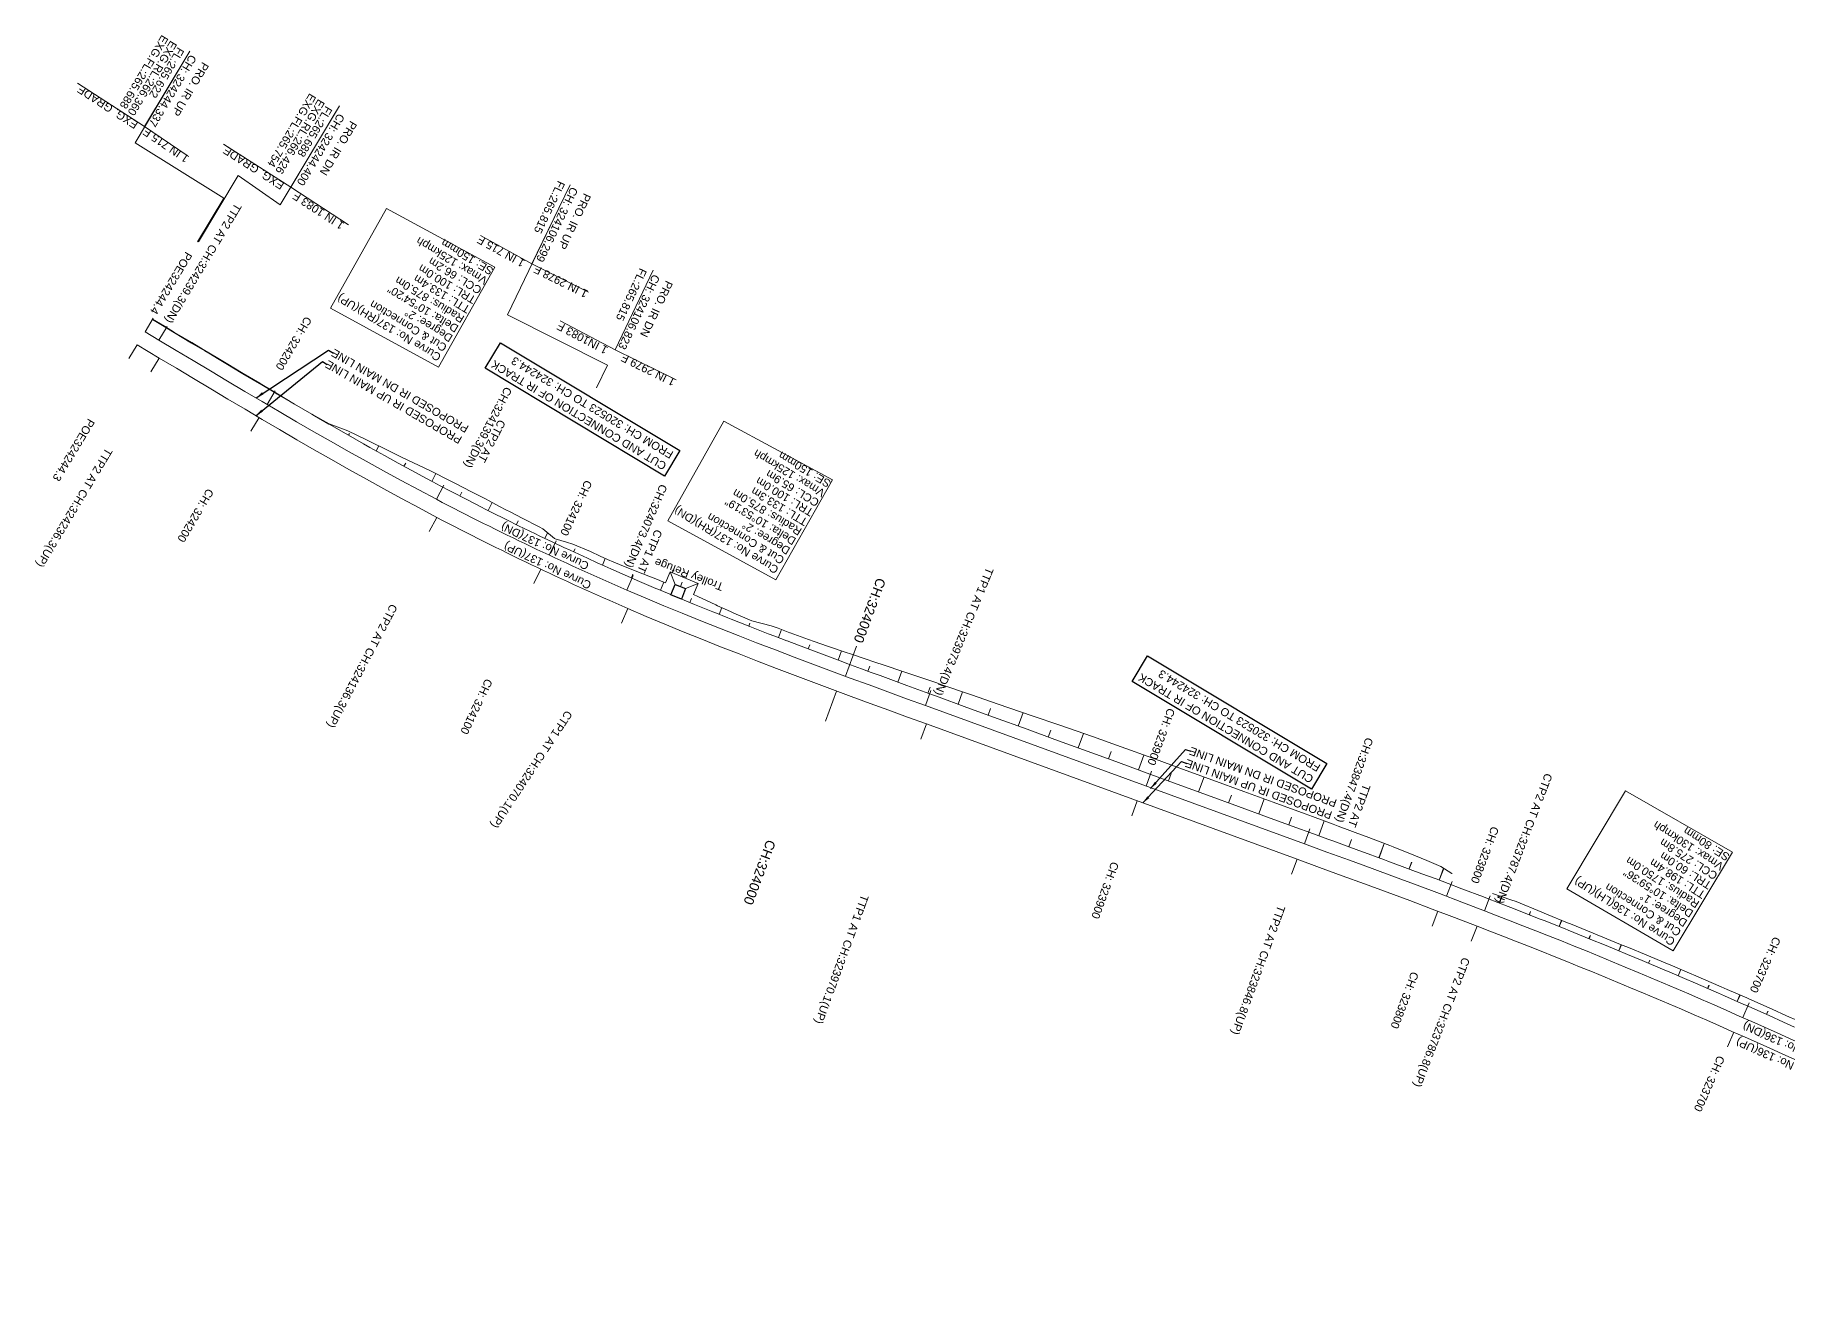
# Model space of a CAD drawing. Header units: metres. Extents: x 615788 to 628025, y 3391429 to 3398897.
# Drawn here: x 624758 to 625305, y 3393104 to 3393501 of the extents above; entities that cross this region are included whole.
import ezdxf
from ezdxf.enums import TextEntityAlignment as Align

# ---------------------------------------------------------------- set-up
doc = ezdxf.new("R2010")
doc.units = ezdxf.units.M
doc.header["$MEASUREMENT"] = 0
for name, color, linetype in [('Cut & Conn', 190, 'Continuous'), ('Cut & Conn curves dn', 190, 'Continuous'), ('Cut & Conn curves up', 190, 'Continuous'), ('cut conn grades dn', 190, 'Continuous'), ('cut conn grades up', 190, 'Continuous'), ('IR PROPOSALS', 190, 'Continuous'), ('Trolley Refuse', 10, 'Continuous')]:
    doc.layers.add(name, color=color, linetype=linetype)
for name, color, linetype, lineweight in [('PROPOSED DFCC TOE LINE', 239, 'Continuous', 0), ('PROPOSED DFCC TOE SLOPES', 239, 'Continuous', 0), ('PROPOSED FORMATION LINE - PLAN', 187, 'Continuous', 0)]:
    doc.layers.add(name, color=color, linetype=linetype, lineweight=lineweight)
doc.styles.get("Standard").update_dxf_attribs({"font": 'arial.ttf'})
doc.styles.add('Style-Arial', font='arial.ttf')
doc.dimstyles.new('ISO-25', dxfattribs={"dimtxt": 2.5, "dimasz": 2.5, "dimexe": 1.25, "dimexo": 0.625, "dimtad": 1, "dimtxsty": 'Standard', "dimcen": 2.5, "dimadec": 0, "dimazin": 0, "dimtfac": 1, "dimtmove": 0, "dimatfit": 3, "dimfxl": 1, "dimarcsym": 0})

msp = doc.modelspace()

# ---------------------------------------------------------------- linework, layer by layer
at = {"layer": 'Cut & Conn', "linetype": 'Continuous', "lineweight": 0, "flags": 128}
for points in [[(624792.1542, 3393408.7049), (624794.725, 3393412.9933)], [(624796.486, 3393406.1081), (624799.0568, 3393410.3966)], [(624789.6973, 3393404.6288), (624787.1253, 3393400.3411)], [(624796.5862, 3393400.4964), (624794.0141, 3393396.2087)], [(624832.8285, 3393390.2873), (624830.2959, 3393385.9762)], [(624825.2253, 3393377.5931), (624827.7648, 3393381.9002)], [(624883.2107, 3393356.3497), (624885.5315, 3393360.7784)], [(624883.2963, 3393350.7125), (624880.9742, 3393346.2845)], [(624920.5832, 3393343.4034), (624918.4638, 3393338.8748)], [(624913.6512, 3393330.0037), (624915.7876, 3393334.5243)], [(624942.7116, 3393327.973), (624944.6924, 3393332.5639)], [(624943.0243, 3393322.2169), (624941.0435, 3393317.6259)], [(625014.4668, 3393310.4287), (625010.9999, 3393301.0489)], [(625004.7381, 3393287.0635), (625008.2151, 3393296.4395)], [(625035.9625, 3393291.899), (625037.677, 3393296.5959)], [(625036.2752, 3393286.1428), (625034.5608, 3393281.4459)], [(625106.6397, 3393271.4237), (625104.9253, 3393266.7268)], [(625100.4208, 3393257.4063), (625102.1352, 3393262.1031)], [(625154.3665, 3393248.6802), (625156.0809, 3393253.3771)], [(625152.0701, 3393243.8763), (625150.3557, 3393239.1795)], [(625200.5692, 3393236.9583), (625198.8047, 3393232.28)], [(625210.6099, 3393227.7856), (625212.4046, 3393232.4524)], [(625194.2532, 3393222.9829), (625196.0166, 3393227.6616)], [(625208.3135, 3393222.9817), (625206.5188, 3393218.3149)], [(625293.3647, 3393198.9748), (625291.3393, 3393194.4034)], [(625286.5384, 3393185.2403), (625288.5624, 3393189.8124)]]:
    msp.add_lwpolyline(points, dxfattribs=at)
for points in [[(625459.1427, 3393108.9786, 0.03941397), (625210.6099, 3393227.7856), (625203.6042, 3393230.4632), (625196.5885, 3393233.1146), (625189.5643, 3393235.7434), (625182.5331, 3393238.3534), (625175.4963, 3393240.9483), (625168.4553, 3393243.5319), (625161.4116, 3393246.1079), (625154.3665, 3393248.6802), (625035.9625, 3393291.899), (625030.0916, 3393294.0424), (625024.2216, 3393296.1885), (625018.3535, 3393298.3399), (625012.4884, 3393300.4992), (625006.6271, 3393302.6689), (625000.7707, 3393304.8519), (624994.9202, 3393307.0506), (624989.0767, 3393309.2676), (624983.2411, 3393311.5056), (624977.4147, 3393313.7672), (624971.5984, 3393316.0549), (624965.7935, 3393318.3712), (624960.0011, 3393320.7186), (624954.2225, 3393323.0998), (624948.4589, 3393325.5171), (624942.7116, 3393327.973, -0.01884128), (624883.2107, 3393356.3497), (624877.6849, 3393359.27), (624872.1789, 3393362.2273), (624866.6915, 3393365.2191), (624861.2216, 3393368.2427), (624855.768, 3393371.2957), (624850.3295, 3393374.3756), (624844.9049, 3393377.4798), (624839.4929, 3393380.6059), (624834.0921, 3393383.7514), (624828.7013, 3393386.9138), (624823.3189, 3393390.0907), (624817.9438, 3393393.2797), (624812.5743, 3393396.4784), (624807.2092, 3393399.6843), (624801.8469, 3393402.895), (624796.486, 3393406.1081), (624792.1542, 3393408.7049)], [(625456.8463, 3393104.1747, 0.03941397), (625208.3135, 3393222.9817), (625201.3078, 3393225.6594), (625194.2921, 3393228.3108), (625187.2679, 3393230.9396), (625180.2367, 3393233.5496), (625173.1999, 3393236.1445), (625166.159, 3393238.728), (625159.1152, 3393241.3041), (625152.0701, 3393243.8763), (625036.2752, 3393286.1428), (625030.4042, 3393288.2863), (625024.5342, 3393290.4324), (625018.6662, 3393292.5837), (625012.801, 3393294.743), (625006.9398, 3393296.9128), (625001.0834, 3393299.0957), (624995.2329, 3393301.2944), (624989.3893, 3393303.5115), (624983.5538, 3393305.7495), (624977.7273, 3393308.011), (624971.9111, 3393310.2987), (624966.1061, 3393312.615), (624960.3138, 3393314.9625), (624954.5351, 3393317.3436), (624948.7716, 3393319.7609), (624943.0243, 3393322.2169, -0.01891456), (624883.2963, 3393350.7125), (624877.7714, 3393353.6345), (624872.2662, 3393356.5935), (624866.7796, 3393359.5868), (624861.3106, 3393362.612), (624855.8579, 3393365.6666), (624850.4204, 3393368.7481), (624844.9967, 3393371.8539), (624839.5856, 3393374.9816), (624834.1857, 3393378.1286), (624828.7958, 3393381.2926), (624823.4144, 3393384.4712), (624818.0401, 3393387.6617), (624812.6716, 3393390.862), (624807.3074, 3393394.0694), (624801.9461, 3393397.2817), (624796.5862, 3393400.4964), (624789.6973, 3393404.6288)]]:
    msp.add_lwpolyline(points, format="xyb", dxfattribs=at)
at = {"layer": 'Cut & Conn curves up', "lineweight": 0}
for points in [[(624901.4859, 3393428.8851), (624883.8402, 3393397.6168), (624850.0906, 3393416.0361), (624867.5494, 3393447.1784)], [(625006.9184, 3393362.4662), (624989.2727, 3393331.1979), (624955.5231, 3393349.6173), (624972.9819, 3393380.7596)], [(625288.0792, 3393246.0792), (625269.6081, 3393215.2913), (625236.3604, 3393234.6017), (625254.6412, 3393265.2687)]]:
    msp.add_lwpolyline(points, close=True, dxfattribs=at)
at = {"layer": 'cut conn grades dn', "linetype": 'Continuous', "lineweight": 0}
for p, q in [((624851.8109, 3393477.4305), (624837.6715, 3393453.8439)), ((624950.9198, 3393427.9123), (624939.0695, 3393403.0965))]:
    msp.add_line(p, q, dxfattribs=at)
at = {"layer": 'cut conn grades dn', "linetype": 'Continuous', "lineweight": 0, "flags": 128}
for points in [[(624789.0198, 3393467.7953), (624806.1742, 3393496.3923)], [(624808.8859, 3393436.8494), (624821.2621, 3393457.4946), (624834.402, 3393448.3898), (624852.9455, 3393479.3231)], [(624808.577, 3393436.7812), (624816.7997, 3393450.4887), (624789.0198, 3393467.7953)], [(624855.6862, 3393442.0959), (624837.6715, 3393453.8439)], [(624958.1239, 3393393.6733), (624939.0695, 3393403.0965), (624921.8907, 3393412.1135)]]:
    msp.add_lwpolyline(points, dxfattribs=at)
at = {"layer": 'cut conn grades up', "linetype": 'Continuous', "lineweight": 0}
for p, q in [((624806.1742, 3393496.3923), (624792.0279, 3393472.8098)), ((624924.9703, 3393454.6708), (624913.0413, 3393429.8928))]:
    msp.add_line(p, q, dxfattribs=at)
at = {"layer": 'cut conn grades up', "color": 7, "linetype": 'Continuous', "lineweight": 0, "flags": 128}
for points in [[(624792.0279, 3393472.8098), (624771.0745, 3393486.4464)], [(624837.6809, 3393453.8594), (624816.649, 3393467.3747)]]:
    msp.add_lwpolyline(points, dxfattribs=at)
at = {"layer": 'cut conn grades up', "linetype": 'Continuous', "lineweight": 0, "flags": 128}
for points in [[(624805.2796, 3393463.7896), (624792.0279, 3393472.8098)], [(624905.379, 3393413.9774), (624922.791, 3393450.144)], [(624930.713, 3393421.0833), (624913.0413, 3393429.8928), (624896.9504, 3393438.8093)], [(624933.1827, 3393391.1671), (624936.6047, 3393398.2742), (624905.379, 3393413.9774)]]:
    msp.add_lwpolyline(points, dxfattribs=at)
at = {"layer": 'IR PROPOSALS'}
for points in [[(624959.2482, 3393371.5942), (624954.4586, 3393363.6228), (624898.4182, 3393397.2953), (624903.2079, 3393405.2667)], [(625161.416, 3393273.7534), (625156.6263, 3393265.782), (625100.5859, 3393299.4545), (625105.3756, 3393307.4259)]]:
    msp.add_lwpolyline(points, close=True, dxfattribs=at)
at = {"layer": 'PROPOSED DFCC TOE LINE', "lineweight": 0}
for points in [[(624794.5126, 3393412.656), (624798.2302, 3393410.4231), (624801.4028, 3393408.5259), (624806.7622, 3393405.3144), (624810.8863, 3393402.8383), (624812.1154, 3393402.1009), (624815.3726, 3393400.1485), (624817.4676, 3393398.8938), (624822.8203, 3393395.6958), (624828.017, 3393392.603), (624828.175, 3393392.5092), (624832.4933, 3393389.9198), (624833.5156, 3393389.3067), (624838.8577, 3393386.1147), (624844.2385, 3393382.9968), (624845.175, 3393382.4753), (624849.6739, 3393379.9822), (624849.7203, 3393379.9566), (624855.5587, 3393377.7665), (624861.1349, 3393375.0306), (624863.2352, 3393373.9889), (624866.6957, 3393372.2839), (624867.8564, 3393371.7152), (624872.2653, 3393369.5704), (624877.8445, 3393366.8927), (624881.1145, 3393365.3433), (624883.4253, 3393364.237), (624885.6566, 3393363.0658), (624888.8916, 3393361.3824), (624894.1715, 3393358.6727), (624898.7755, 3393356.3482), (624899.4617, 3393355.9836), (624903.1531, 3393353.9544), (624904.6873, 3393353.1646), (624906.4009, 3393352.2869), (624909.9765, 3393350.4695), (624915.273, 3393347.7867), (624916.3965, 3393347.1512), (624920.0754, 3393344.055), (624920.2645, 3393343.9973), (624923.801, 3393342.9276), (624925.8271, 3393342.3241), (624931.2921, 3393339.9927), (624934.3685, 3393338.5399), (624936.6885, 3393337.5134), (624938.6271, 3393336.662), (624942.1691, 3393335.2235), (624947.6905, 3393333.0319), (624952.789, 3393331.0463), (624953.4417, 3393330.7946), (624954.8048, 3393330.2774), (624956.1834, 3393333.6367), (624964.9165, 3393330.0527), (624963.4998, 3393326.6007), (624964.8165, 3393325.983), (624970.4358, 3393323.3837), (624971.0262, 3393323.1131), (624975.0467, 3393321.2823), (624976.0769, 3393320.8164), (624981.7855, 3393318.3995), (624987.8055, 3393316.7717), (624989.9126, 3393316.0731), (624993.6345, 3393314.6429), (624993.7375, 3393314.6054), (624999.4729, 3393312.5256), (625001.1948, 3393311.9055), (625005.3365, 3393310.4619), (625011.2295, 3393308.4636), (625012.5134, 3393308.0303), (625017.1317, 3393306.4766), (625020.2145, 3393305.4448), (625023.0438, 3393304.5019), (625028.956, 3393302.5127), (625031.4263, 3393301.6802), (625034.8728, 3393300.5201), (625039.5107, 3393298.9604), (625040.796, 3393298.5282), (625050.3613, 3393295.2477), (625058.7308, 3393292.3661), (625069.2749, 3393288.7354), (625078.0032, 3393285.7294), (625088.1746, 3393282.1848), (625097.1216, 3393278.9829), (625106.9974, 3393275.4237), (625116.2771, 3393272.055), (625125.7975, 3393268.6003), (625135.472, 3393265.0896), (625144.5794, 3393261.7271), (625154.5938, 3393258.0579), (625156.9392, 3393257.216), (625163.3508, 3393254.8161), (625164.9609, 3393254.1801), (625173.0052, 3393251.1774), (625173.6178, 3393250.9488), (625181.0427, 3393248.1286), (625182.0956, 3393247.7112), (625189.0415, 3393244.9481), (625192.6454, 3393243.5068), (625196.9885, 3393241.6054), (625200.4413, 3393239.4012), (625200.4916, 3393239.3722)], [(625213.1635, 3393233.2042), (625218.8337, 3393231.1498), (625220.5715, 3393230.6895), (625228.5588, 3393227.299), (625230.0243, 3393226.7062), (625236.5928, 3393224.0305), (625237.5176, 3393223.658), (625244.631, 3393220.7731), (625248.9024, 3393219.0237), (625252.6567, 3393217.4854), (625256.1531, 3393216.0482), (625260.674, 3393214.1767), (625267.7769, 3393211.2022), (625268.6733, 3393210.8245), (625274.7166, 3393208.2634), (625276.6572, 3393207.4355), (625284.6196, 3393203.9962), (625286.4497, 3393203.1986), (625292.5637, 3393200.5148), (625293.1798, 3393200.2428), (625300.4904, 3393196.9937), (625305.0022, 3393194.9675), (625308.3985, 3393193.4311)]]:
    msp.add_lwpolyline(points, dxfattribs=at)
at = {"layer": 'PROPOSED DFCC TOE SLOPES', "flags": 128}
for points in [[(624794.4428, 3393412.5396), (624794.5126, 3393412.656)], [(624795.621, 3393411.8328), (624795.6905, 3393411.9486)], [(624804.2307, 3393406.7499), (624804.2666, 3393406.8098)], [(624812.7645, 3393401.5545), (624812.8338, 3393401.6703)], [(624821.3657, 3393396.4919), (624821.3977, 3393396.5457)], [(624829.9079, 3393391.3492), (624829.9606, 3393391.4385)], [(624838.4986, 3393386.3115), (624838.5063, 3393386.3247)], [(624838.844, 3393386.0911), (624838.8577, 3393386.1147)], [(624847.0911, 3393381.2973), (624847.1419, 3393381.3853)], [(624855.7125, 3393376.3523), (624856.0102, 3393376.8756)], [(624864.3587, 3393371.4765), (624865.2163, 3393373.0128)], [(624873.0404, 3393366.6796), (624873.5858, 3393367.6773)], [(624881.7531, 3393361.9665), (624883.0582, 3393364.4127)], [(624890.5124, 3393357.3577), (624891.1671, 3393358.6182)], [(624899.3197, 3393352.8424), (624900.5929, 3393355.3618)], [(624908.1746, 3393348.4321), (624908.7546, 3393349.6139)], [(624917.0818, 3393344.1248), (624917.9151, 3393345.8731)], [(624926.0393, 3393339.9173), (624926.487, 3393340.8845)], [(624935.0396, 3393335.8115), (624935.9502, 3393337.8401)], [(624944.0916, 3393331.8139), (624944.5828, 3393332.9422)], [(624953.189, 3393327.9105), (624954.274, 3393330.4788)], [(624957.8034, 3393329.7616), (624956.1834, 3393333.6367)], [(624959.4223, 3393329.0971), (624959.9861, 3393330.4709)], [(624961.0413, 3393328.4327), (624964.9165, 3393330.0527)], [(624962.3359, 3393324.1067), (624962.8591, 3393325.3812)], [(624971.5289, 3393320.3815), (624972.3763, 3393322.4983)], [(624980.7605, 3393316.7309), (624981.1134, 3393317.6328)], [(624990.0293, 3393313.1441), (624990.9934, 3393315.6578)], [(624999.3289, 3393309.609), (624999.8218, 3393310.9157)], [(625008.657, 3393306.1177), (625009.7208, 3393308.9753)], [(625018.0077, 3393302.6556), (625018.5867, 3393304.2257)], [(625027.3768, 3393299.2157), (625028.6253, 3393302.6239)], [(625036.761, 3393295.786), (625037.4277, 3393297.6113)], [(625046.153, 3393292.3576), (625047.5588, 3393296.2088)], [(625055.5467, 3393288.9288), (625056.2817, 3393290.9425)], [(625064.9405, 3393285.5), (625066.4735, 3393289.7)], [(625074.3343, 3393282.0711), (625075.1322, 3393284.2573)], [(625083.728, 3393278.6423), (625085.377, 3393283.1597)], [(625093.1218, 3393275.2135), (625093.9613, 3393277.5134)], [(625102.5156, 3393271.7846), (625104.2105, 3393276.4281)], [(625111.9094, 3393268.3558), (625112.761, 3393270.689)], [(625121.3032, 3393264.927), (625123.0128, 3393269.6108)], [(625130.6969, 3393261.4981), (625131.555, 3393263.8489)], [(625140.0907, 3393258.0693), (625141.8004, 3393262.7531)], [(625149.4845, 3393254.6404), (625150.336, 3393256.9732)], [(625149.4847, 3393254.6404), (625150.3363, 3393256.9731)], [(625158.8784, 3393251.2112), (625160.5738, 3393255.8555)], [(625158.8825, 3393251.2097), (625160.5801, 3393255.8532)], [(625168.2746, 3393247.7762), (625169.1057, 3393250.0495)], [(625168.2854, 3393247.7722), (625169.1193, 3393250.0444)], [(625177.6731, 3393244.327), (625179.3099, 3393248.7868)], [(625177.6921, 3393244.32), (625179.3385, 3393248.7759)], [(625187.0723, 3393240.8542), (625187.8578, 3393242.9803)], [(625187.1011, 3393240.8435), (625187.8935, 3393242.9665)], [(625196.4697, 3393237.3466), (625197.8533, 3393241.0533)], [(625196.5077, 3393237.3323), (625197.9032, 3393241.0215)], [(625215.2388, 3393230.194), (625215.9999, 3393232.1766)], [(625215.2889, 3393230.1746), (625216.0621, 3393232.154)], [(625224.6035, 3393226.5362), (625225.0126, 3393227.5835)], [(625224.6492, 3393226.5183), (625225.0635, 3393227.5626)], [(625233.9443, 3393222.8304), (625234.7227, 3393224.7923)], [(625233.9937, 3393222.8107), (625234.7832, 3393224.7677)], [(625243.2674, 3393219.0692), (625243.6586, 3393220.039)], [(625243.3172, 3393219.0491), (625243.7141, 3393220.0165)], [(625252.5689, 3393215.2536), (625253.365, 3393217.1942)], [(625252.6204, 3393215.2323), (625253.4283, 3393217.1682)], [(625261.8491, 3393211.3811), (625262.2582, 3393212.3616)], [(625261.895, 3393211.3618), (625262.3094, 3393212.34)], [(625271.1027, 3393207.4608), (625271.9411, 3393209.4396)], [(625271.1533, 3393207.4392), (625272.0036, 3393209.4131)], [(625280.3376, 3393203.4833), (625280.7666, 3393204.4792)], [(625280.3821, 3393203.4639), (625280.8164, 3393204.4577)], [(625289.5454, 3393199.4598), (625290.418, 3393201.4567)], [(625289.5948, 3393199.4381), (625290.4791, 3393201.4299)], [(625298.7345, 3393195.3803), (625299.1783, 3393196.38)], [(625298.7823, 3393195.359), (625299.2318, 3393196.3562)]]:
    msp.add_lwpolyline(points, dxfattribs=at)
at = {"layer": 'PROPOSED FORMATION LINE - PLAN', "lineweight": 0, "flags": 128}
msp.add_lwpolyline([(625307.492, 3393191.4348), (625304.1005, 3393192.9704), (625299.5955, 3393194.9968), (625292.2967, 3393198.2478), (625291.6815, 3393198.52), (625285.5773, 3393201.2056), (625283.7503, 3393202.0041), (625275.802, 3393205.4491), (625273.866, 3393206.2812), (625267.8369, 3393208.8549), (625266.9425, 3393209.2345), (625259.855, 3393212.2215), (625255.3448, 3393214.1034), (625251.8567, 3393215.5488), (625248.1095, 3393217.0917), (625243.8421, 3393218.8366), (625236.7354, 3393221.7135), (625235.8114, 3393222.0849), (625229.2326, 3393224.7117), (625227.7648, 3393225.2936), (625219.7025, 3393228.4627), (625218.0402, 3393229.1104), (625211.6247, 3393231.592), (625210.3478, 3393232.0825), (625203.5782, 3393234.6649), (625199.2701, 3393236.2938), (625195.5248, 3393237.7018), (625191.0979, 3393239.357), (625187.4669, 3393240.7082), (625180.4677, 3393243.2985), (625179.4066, 3393243.6897), (625171.9596, 3393246.4272), (625171.3462, 3393246.6521), (625163.2877, 3393249.6011), (625161.6628, 3393250.1947), (625155.2332, 3393252.5421), (625152.8923, 3393253.3965), (625142.8735, 3393257.0536), (625133.7538, 3393260.3823), (625124.0859, 3393263.9112), (625114.5721, 3393267.3839), (625105.2983, 3393270.7689), (625095.4372, 3393274.3683), (625086.5108, 3393277.6266), (625076.3935, 3393281.3195), (625067.7232, 3393284.4842), (625057.2493, 3393288.3073), (625048.9357, 3393291.3419), (625039.4383, 3393294.8086), (625038.1648, 3393295.2734), (625033.5693, 3393296.9513), (625030.1536, 3393298.1996), (625027.7051, 3393299.0953), (625021.8468, 3393301.2431), (625019.0468, 3393302.2726), (625015.9952, 3393303.3973), (625011.4226, 3393305.0889), (625010.1514, 3393305.5607), (625004.3164, 3393307.7356), (625000.2058, 3393309.2784), (624998.4911, 3393309.9249), (624992.779, 3393312.0918), (624992.6765, 3393312.1309), (624988.9467, 3393313.5584), (624986.8738, 3393314.3563), (624981.084, 3393316.6037), (624975.3081, 3393318.8754), (624974.2565, 3393319.2925), (624970.1506, 3393320.9318), (624969.5474, 3393321.1741), (624963.8029, 3393323.5022), (624958.0758, 3393325.8621), (624955.8908, 3393326.7734), (624952.3673, 3393328.2563), (624951.7217, 3393328.5299), (624946.6788, 3393330.6871), (624941.22, 3393333.0646), (624937.7161, 3393334.6144), (624935.7777, 3393335.4797), (624933.4579, 3393336.5227), (624930.3521, 3393337.9321), (624924.9435, 3393340.4217), (624923.0435, 3393341.3071), (624919.7293, 3393342.8648), (624919.5522, 3393342.9485), (624915.3425, 3393344.953), (624914.1783, 3393345.5123), (624908.8222, 3393348.113), (624905.2135, 3393349.8911), (624903.4842, 3393350.7505), (624901.9358, 3393351.5241), (624898.1644, 3393353.4247), (624897.4693, 3393353.7775), (624892.8631, 3393356.1353), (624887.5806, 3393358.8824), (624884.3442, 3393360.5881), (624882.1121, 3393361.7745), (624879.8488, 3393362.9854), (624876.6596, 3393364.7051), (624871.222, 3393367.6717), (624866.9282, 3393370.0437), (624865.7982, 3393370.672), (624862.4304, 3393372.5543), (624860.387, 3393373.7033), (624854.9872, 3393376.7634), (624849.6436, 3393379.8232), (624849.5976, 3393379.8496), (624845.144, 3393382.4219), (624844.2169, 3393382.9597), (624838.8439, 3393386.0912), (624833.4772, 3393389.2416), (624832.4502, 3393389.8467), (624828.1154, 3393392.4085), (624827.9573, 3393392.5021), (624822.7571, 3393395.5896), (624817.4011, 3393398.7824), (624815.3046, 3393400.0349), (624812.0457, 3393401.9845), (624810.816, 3393402.7209), (624806.6897, 3393405.1936), (624801.3316, 3393408.4072), (624798.1616, 3393410.3088), (624794.4428, 3393412.5396)], dxfattribs=at)
at = {"layer": 'Trolley Refuse', "color": 190}
msp.add_lwpolyline([(624957.8034, 3393329.7616), (624961.0413, 3393328.4327), (624959.7125, 3393325.1948), (624956.4745, 3393326.5236)], close=True, dxfattribs=at)

# ---------------------------------------------------------------- texts
at = {"layer": 'Cut & Conn', "linetype": 'Continuous', "lineweight": 0}
for s, rotation, p in [('PROPOSED IR UP MAIN LINE', 150.052575, (624849.3996, 3393399.9294)), ('PROPOSED IR DN MAIN LINE', 150.052575, (624851.3234, 3393403.4726)), ('PROPOSED IR UP MAIN LINE', 160.011435, (625117.6841, 3393275.2316, -267.5994)), ('PROPOSED IR DN MAIN LINE', 160.011435, (625118.9662, 3393279.0541))]:
    msp.add_text(s, height=2.5, rotation=rotation, dxfattribs=at).set_placement(p, align=Align.RIGHT)
at = {"layer": 'Cut & Conn', "lineweight": 0, "line_spacing_factor": 0.6, "style": 'Style-Arial'}
for s, insert, char_height, attachment_point, rotation in [('TTP2 AT CH:324239.3(DN)', (624799.0096, 3393411.8855), 2.5, 6, 239.058638), ('POE324244.4', (624794.6779, 3393414.4823), 2.5, 6, 239.058638), ('CH: 324200', (624833.877, 3393397.0265), 2.5, 6, 239.56825), ('CH:324139.3(DN)', (624892.4955, 3393366.5775), 2.5, 6, 242.344191), ('POE324244.3', (624775.4952, 3393381.1567), 2.5, 4, 239.041849), ('CTP2 AT ', (624897.1298, 3393368.2082), 2.5, 6, 242.344191), ('CH: 324100', (624922.905, 3393345.1849), 2.5, 6, 244.920856), ('CH: 324200', (624812.6723, 3393359.3208), 2.5, 4, 239.475611), ('TTP1 AT CH:323973.4(DN)', (625039.5532, 3393295.3195), 2.5, 6, 247.689069), ('CH:324000', (625014.8761, 3393311.6643), 3, 6, 249.714688), ('CH: 324100', (624899.6746, 3393300.0004), 2.5, 4, 244.704578), ('CH: 323900', (625106.432, 3393273.3766), 2.5, 6, 249.947336), ('CTP2 AT CH:323787.4(DN)', (625214.884, 3393230.2688), 2.5, 6, 248.964815), ('CH: 323800', (625207.454, 3393236.4812), 2.5, 6, 249.33491), ('CH:324000', (624987.8323, 3393249.7106), 3, 4, 249.653295), ('CH: 323900', (625095.2776, 3393242.8989), 2.5, 4, 249.947336), ('CH: 323700', (625294.5711, 3393202.3429), 2.5, 6, 246.104343), ('CH: 323800', (625188.9629, 3393208.5301), 2.5, 4, 249.348422), ('CH: 323700', (625284.6419, 3393182.242), 2.5, 4, 246.121549)]:
    msp.add_mtext(s, dxfattribs=dict(at, insert=insert, char_height=char_height, attachment_point=attachment_point, rotation=rotation))
at = {"layer": 'Cut & Conn', "lineweight": 0, "char_height": 2.5, "line_spacing_factor": 0.6, "style": 'Style-Arial'}
for s, insert, width, attachment_point, rotation in [('TTP2 AT CH:324236.3(UP)', (624780.7162, 3393372.2062), 56.348531, 4, 239.041849), ('\\pxsm1;CTP1 AT CH:324073.4(DN)', (624944.7624, 3393334.4725), 27.203848, 6, 246.661783), ('CTP2 AT CH:324136.3(UP)', (624869.6986, 3393323.4781), 53.151451, 4, 242.327402), ('CTP1 AT CH:324070.1(UP)', (624924.4659, 3393290.1041), 48.622255, 4, 236.564279), ('\\pxsm1;TTP2 AT CH:323847.4(DN)', (625166.807, 3393254.8712), 25.958293, 6, 249.947336), ('TTP1 AT CH:323970.1(UP)', (625016.7914, 3393232.7421), 58.125, 4, 249.947336), ('TTP2 AT CH:323846.8(UP)', (625146.9269, 3393229.369), 47.689773, 4, 249.947336), ('CTP2 AT CH:323786.8(UP)', (625204.6345, 3393213.1205), 49.288313, 4, 248.964815)]:
    msp.add_mtext(s, dxfattribs=dict(at, insert=insert, width=width, attachment_point=attachment_point, rotation=rotation))
at = {"layer": 'Cut & Conn curves dn', "lineweight": 0, "style": 'Style-Arial'}
for s, rotation, p in [('Curve No: 137(DN)', 154.592893, (624931.1142, 3393336.3819)), ('Curve No: 136(DN)', 155.716389, (625319.2861, 3393180.9134))]:
    msp.add_text(s, height=2.5, rotation=rotation, dxfattribs=at).set_placement(p)
at = {"layer": 'Cut & Conn curves dn', "lineweight": 0, "char_height": 2.5, "attachment_point": 7, "line_spacing_factor": 0.84, "style": 'Style-Arial'}
for s, insert, rotation in [('Curve No: 137(RH)(UP)\\PCut & Connection\\PDegree: 2%%D\\PDelta: 10%%D54\'20"\\PRadius: 875.0m\\PTTL: 133.4m\\PTRL: 100.0m\\PCCL: 66.2m\\PVmax: 125kmph\\PSE: 150mm', (624901.2454, 3393428.4589), 148.827439), ('Curve No: 136(LH)(UP)\\PCut & Connection\\PDegree: 1%%D\\PDelta: 10%%D59\'36"\\PRadius: 1750.0m\\PTTL: 198.4m\\PTRL: 60.0m\\PCCL: 275.8m\\PVmax: 130kmph\\PSE: 80mm', (625287.5198, 3393245.2987), 147.259517)]:
    msp.add_mtext(s, dxfattribs=dict(at, insert=insert, rotation=rotation))
at = {"layer": 'Cut & Conn curves up', "lineweight": 0, "style": 'Style-Arial'}
for s, rotation, p in [('Curve No: 137(UP)', 154.592893, (624931.8381, 3393330.3694)), ('Curve No: 136(UP)', 155.737067, (625317.004, 3393176.0042))]:
    msp.add_text(s, height=2.5, rotation=rotation, dxfattribs=at).set_placement(p)
at = {"layer": 'Cut & Conn curves up', "lineweight": 0, "insert": (625006.6779, 3393362.0401), "char_height": 2.5, "attachment_point": 7, "rotation": 148.835833, "line_spacing_factor": 0.84, "style": 'Style-Arial'}
msp.add_mtext('Curve No: 137(RH)(DN)\\PCut & Connection\\PDegree: 2%%D\\PDelta: 10%%D53\'19"\\PRadius: 875.0m\\PTTL: 133.3m\\PTRL: 100.0m\\PCCL: 65.9m\\PVmax: 125kmph\\PSE: 150mm', dxfattribs=at)
at = {"layer": 'cut conn grades dn', "lineweight": 0, "char_height": 2.5, "attachment_point": 4, "line_spacing_factor": 1.08, "style": 'Style-Arial'}
for s, insert, rotation in [('PRO. IR DN\\PCH: 324244.400\\PFL:265.688', (624853.5831, 3393476.5199), 239.058638), ('PRO. IR DN \\PCH: 324106.823\\PFL:265.815', (624951.9615, 3393426.3447), 244.47406)]:
    msp.add_mtext(s, dxfattribs=dict(at, insert=insert, rotation=rotation))
at = {"layer": 'cut conn grades dn', "lineweight": 13, "insert": (624839.3794, 3393452.56), "char_height": 2.5, "width": 18.75, "attachment_point": 9, "rotation": 146.890151, "line_spacing_factor": 0.84, "style": 'Style-Arial'}
msp.add_mtext('1 IN 1083 F', dxfattribs=at)
at = {"layer": 'cut conn grades dn', "lineweight": 13, "char_height": 2.5, "line_spacing_factor": 0.84, "style": 'Style-Arial'}
for s, insert, attachment_point, rotation in [('1 IN1083 F', (624937.0449, 3393403.8126), 7, 152.305573), ('1 IN 2979 F', (624941.7632, 3393401.947), 9, 153.68545)]:
    msp.add_mtext(s, dxfattribs=dict(at, insert=insert, attachment_point=attachment_point, rotation=rotation))
at = {"layer": 'cut conn grades up', "color": 7, "style": 'Style-Arial'}
for s, p in [('EXG.FL:265.688', (624797.4424, 3393501.6768)), ('EXG.RL:266.360', (624800.15, 3393499.8915)), ('EXG.FL:265.754', (624843.6091, 3393483.4263)), ('EXG.RL:266.426', (624846.3167, 3393481.641))]:
    msp.add_text(s, height=2.5, rotation=239.118112, dxfattribs=at).set_placement(p)
at = {"layer": 'cut conn grades up', "lineweight": 0, "char_height": 2.5, "attachment_point": 4, "line_spacing_factor": 1.08, "style": 'Style-Arial'}
for s, insert, rotation in [('PRO. IR UP \\PCH: 324244.337\\PFL:265.622', (624807.3059, 3393494.9074), 239.041849), ('PRO. IR UP \\PCH: 324106.299\\PFL:265.815', (624926.3764, 3393453.6418), 244.292113)]:
    msp.add_mtext(s, dxfattribs=dict(at, insert=insert, rotation=rotation))
at = {"layer": 'cut conn grades up', "color": 7, "linetype": 'Continuous', "lineweight": 0, "char_height": 2.5, "attachment_point": 7, "line_spacing_factor": 0.84, "style": 'Style-Arial'}
for insert, rotation in [((624790.2716, 3393474.0708), 146.943753), ((624835.9173, 3393455.1102), 147.274881)]:
    msp.add_mtext('EXG. GRADE', dxfattribs=dict(at, insert=insert, rotation=rotation))
at = {"layer": 'cut conn grades up', "lineweight": 13, "char_height": 2.5, "line_spacing_factor": 0.84, "style": 'Style-Arial'}
for s, insert, attachment_point, rotation in [('1 IN 715 F', (624792.6837, 3393472.6066), 9, 145.757524), ('1 IN 715 F', (624911.1387, 3393430.9503), 7, 151.007787), ('1 IN 2978 F', (624914.4687, 3393429.5895), 9, 153.503168)]:
    msp.add_mtext(s, dxfattribs=dict(at, insert=insert, attachment_point=attachment_point, rotation=rotation))
at = {"layer": 'IR PROPOSALS', "char_height": 2.5, "width": 70.806072, "attachment_point": 1, "rotation": 149}
for insert in [(624954.0309, 3393365.3381), (625156.1987, 3393267.4973)]:
    msp.add_mtext('\\pxql;CUT AND CONNECTION OF IR TRACK FROM CH: {\\fArial|b0|i0|c0|p39;320523} TO CH: {\\fArial|b0|i0|c0|p39;324244.3}', dxfattribs=dict(at, insert=insert))
at = {"layer": 'Trolley Refuse', "color": 190}
msp.add_text('Trolley Refuge', height=2.5, rotation=159.335033, dxfattribs=at).set_placement((624973.1354, 3393329.9845, 533.0831))

# ---------------------------------------------------------------- leaders
at = {"layer": 'Cut & Conn', "linetype": 'Continuous', "lineweight": 0}
for points in [[(624826.855, 3393388.087, 267.5994), (624849.507, 3393402.9149, 267.5994), (624851.0027, 3393402.051, 267.5994)], [(624826.7911, 3393382.4767), (624847.5833, 3393399.3718), (624849.0789, 3393398.5078)], [(625103.9232, 3393261.4505, -267.5994), (625115.9915, 3393274.3682, -267.5994), (625117.6141, 3393273.776, -267.5994)], [(625106.2886, 3393265.936), (625117.2736, 3393278.1907), (625118.8961, 3393277.5985)]]:
    msp.add_leader(points, dimstyle='ISO-25', override={"dimtxt": 3, "dimasz": 2.5, "dimgap": 0.625, "dimtad": 0, "dimdec": 3, "dimzin": 2, "dimtdec": 3}, dxfattribs=at)

doc.saveas('drawing.dxf')
